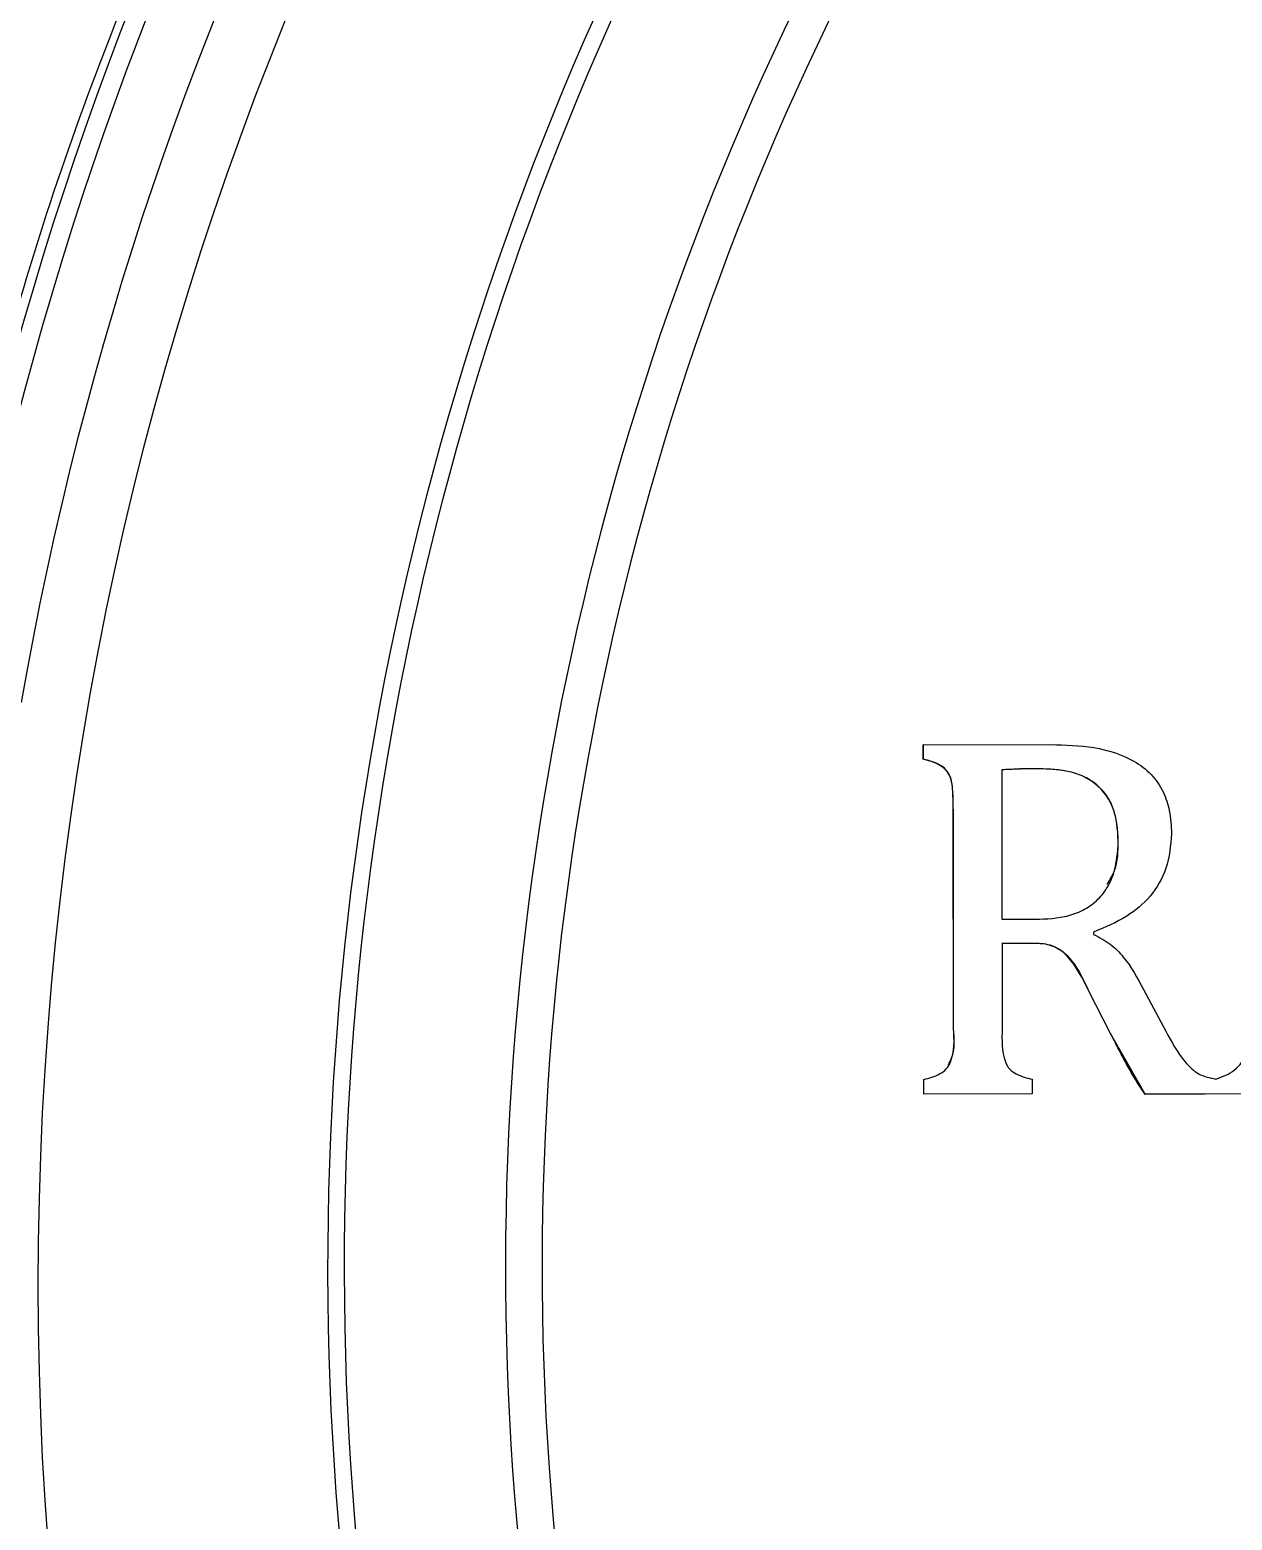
# Model space of a CAD drawing. Header units: millimetres. Extents: x 2271 to 4415, y 823 to 2339.
# Drawn here: x 2801.94 to 2835.95, y 2075.14 to 2117.29 of the extents above; entities that cross this region are included whole.
import ezdxf

# ---------------------------------------------------------------- set-up
doc = ezdxf.new("R2010")
doc.units = ezdxf.units.MM

msp = doc.modelspace()

# ---------------------------------------------------------------- linework, layer by layer
at = {"color": 7, "linetype": 'Continuous', "lineweight": 25}
for p, q in [((2827.216, 2097.072), (2827.215, 2097.07)), ((2827.215, 2096.659), (2827.215, 2097.07)), ((2827.216, 2097.072), (2830.828, 2097.076)), ((2827.216, 2096.66), (2827.216, 2097.072)), ((2827.216, 2096.66), (2827.215, 2096.659)), ((2829.435, 2096.361), (2829.441, 2092.135)), ((2830.492, 2096.39), (2830.491, 2096.388)), ((2828.065, 2095.225), (2828.064, 2095.223)), ((2828.072, 2089.041), (2828.064, 2095.223)), ((2828.073, 2089.042), (2828.065, 2095.225)), ((2832.731, 2094.352), (2832.73, 2094.35)), ((2833.921, 2093.211), (2833.923, 2093.213)), ((2829.441, 2092.135), (2830.257, 2092.137)), ((2830.232, 2091.449), (2829.441, 2091.448)), ((2830.233, 2091.45), (2829.442, 2091.449)), ((2829.442, 2091.449), (2829.445, 2089.048)), ((2830.233, 2091.45), (2830.232, 2091.449)), ((2832.033, 2091.772), (2832.033, 2091.708)), ((2831.902, 2090.104), (2831.901, 2090.103)), ((2832.514, 2088.905), (2831.901, 2090.103)), ((2832.515, 2088.907), (2831.902, 2090.104)), ((2833.444, 2090.153), (2834.075, 2088.973)), ((2828.073, 2089.042), (2828.072, 2089.041)), ((2832.515, 2088.907), (2832.514, 2088.905)), ((2833.49, 2087.185), (2832.515, 2088.907)), ((2827.228, 2087.605), (2827.227, 2087.603)), ((2827.227, 2087.192), (2827.227, 2087.603)), ((2827.228, 2087.193), (2827.228, 2087.605)), ((2830.293, 2087.609), (2830.294, 2087.197)), ((2830.293, 2087.196), (2827.227, 2087.192)), ((2827.228, 2087.193), (2827.227, 2087.192)), ((2830.294, 2087.197), (2827.228, 2087.193)), ((2830.294, 2087.197), (2830.293, 2087.196)), ((2838.573, 2087.208), (2833.49, 2087.185)), ((2838.572, 2087.206), (2833.49, 2087.183)), ((2833.49, 2087.185), (2833.49, 2087.183))]:
    msp.add_line(p, q, dxfattribs=at)
msp.add_circle((2896.843, 2081.787), 94.663, dxfattribs=at)
for centre, radius, start, end in [((2896.822, 2081.75), 98.896, 99.98751, 170.15867), ((2896.839, 2081.782), 98.356, 99.97048, 170.17569), ((2896.842, 2081.788), 96.559, 99.97048, 170.17569), ((2897.103, 2082.263), 86.736, 352.83814, 187.30792), ((2897.105, 2082.266), 86.27, 352.83813, 187.30793), ((2897.112, 2082.279), 81.714, 352.48125, 187.66482), ((2897.113, 2082.281), 80.681, 352.48124, 187.66483)]:
    msp.add_arc(centre, radius, start, end, dxfattribs=at)
for points, knots in [([(2799.073, 2098.631), (2799.757, 2101.931), (2801.124, 2108.532), (2804.439, 2118.103), (2808.646, 2127.3), (2813.77, 2136.036), (2819.818, 2144.131), (2824.539, 2149.649), (2827.426, 2152.215), (2827.795, 2152.544)], [0, 0, 0, 0, 0.1626891, 0.3253783, 0.4880674, 0.6507566, 0.8134457, 0.9761349, 1, 1, 1, 1]), ([(2830.828, 2097.076), (2831.232, 2097.065), (2832.036, 2097.043), (2833.025, 2096.743), (2833.677, 2096.255), (2834.019, 2095.762), (2834.203, 2095.178), (2834.227, 2094.772), (2834.24, 2094.551)], [0, 0, 0, 0, 0.2506607, 0.4979437, 0.6250501, 0.7485035, 0.8630456, 1, 1, 1, 1]), ([(2828.064, 2095.223), (2828.061, 2095.398), (2828.056, 2095.745), (2828.002, 2096.264), (2827.616, 2096.557), (2827.35, 2096.625), (2827.215, 2096.659)], [0, 0, 0, 0, 0.281552, 0.561264, 0.77886, 1, 1, 1, 1]), ([(2828.065, 2095.225), (2828.063, 2095.382), (2828.059, 2095.695), (2828.023, 2096.093), (2827.867, 2096.375), (2827.602, 2096.561), (2827.371, 2096.62), (2827.216, 2096.66)], [0, 0, 0, 0, 0.249787, 0.498689, 0.623422, 0.747972, 1, 1, 1, 1]), ([(2830.491, 2096.388), (2830.294, 2096.388), (2829.941, 2096.387), (2829.589, 2096.368), (2829.434, 2096.359)], [0, 0, 0, 0, 0.560016, 1, 1, 1, 1]), ([(2830.492, 2096.39), (2830.316, 2096.39), (2829.963, 2096.389), (2829.611, 2096.37), (2829.435, 2096.361)], [0, 0, 0, 0, 0.500066, 1, 1, 1, 1]), ([(2832.73, 2094.35), (2832.71, 2094.679), (2832.67, 2095.331), (2832.06, 2096.084), (2831.256, 2096.364), (2830.747, 2096.38), (2830.491, 2096.388)], [0, 0, 0, 0, 0.280549, 0.5581838, 0.7786053, 1, 1, 1, 1]), ([(2832.731, 2094.352), (2832.712, 2094.643), (2832.685, 2095.083), (2832.437, 2095.616), (2832.148, 2095.942), (2831.779, 2096.175), (2831.226, 2096.365), (2830.784, 2096.38), (2830.492, 2096.39)], [0, 0, 0, 0, 0.248913, 0.377128, 0.499414, 0.62032, 0.749749, 1, 1, 1, 1]), ([(2830.257, 2092.137), (2830.579, 2092.141), (2831.063, 2092.148), (2831.678, 2092.343), (2832.081, 2092.602), (2832.399, 2092.963), (2832.682, 2093.544), (2832.711, 2094.031), (2832.731, 2094.352)], [0, 0, 0, 0, 0.25081, 0.377495, 0.500739, 0.621995, 0.75072, 1, 1, 1, 1]), ([(2834.24, 2094.551), (2834.21, 2094.22), (2834.153, 2093.584), (2833.677, 2092.761), (2832.942, 2092.155), (2832.354, 2091.907), (2832.033, 2091.772)], [0, 0, 0, 0, 0.2597473, 0.4988551, 0.7262382, 1, 1, 1, 1]), ([(2832.413, 2093.118), (2832.493, 2093.248), (2832.723, 2093.619), (2832.727, 2094.062), (2832.73, 2094.35)], [0, 0, 0, 0, 0.349511, 1, 1, 1, 1]), ([(2831.901, 2090.103), (2831.716, 2090.51), (2831.458, 2091.077), (2830.746, 2091.456), (2830.404, 2091.451), (2830.232, 2091.449)], [0, 0, 0, 0, 0.560634, 0.779225, 1, 1, 1, 1]), ([(2831.902, 2090.104), (2831.726, 2090.453), (2831.505, 2090.891), (2831.08, 2091.293), (2830.719, 2091.451), (2830.429, 2091.451), (2830.233, 2091.45)], [0, 0, 0, 0, 0.500463, 0.628032, 0.749537, 1, 1, 1, 1]), ([(2832.033, 2091.708), (2832.194, 2091.622), (2832.508, 2091.455), (2833.019, 2090.942), (2833.272, 2090.471), (2833.444, 2090.153)], [0, 0, 0, 0, 0.254228, 0.496443, 1, 1, 1, 1]), ([(2827.228, 2087.605), (2827.381, 2087.645), (2827.612, 2087.705), (2827.88, 2087.887), (2828.109, 2088.315), (2828.089, 2088.719), (2828.073, 2089.042)], [0, 0, 0, 0, 0.2507793, 0.3764347, 0.5002315, 1, 1, 1, 1]), ([(2827.925, 2088.022), (2827.958, 2088.084), (2828.123, 2088.393), (2828.095, 2088.753), (2828.072, 2089.041)], [0, 0, 0, 0, 0.199778, 1, 1, 1, 1]), ([(2829.445, 2089.048), (2829.437, 2088.725), (2829.428, 2088.359), (2829.583, 2087.993), (2829.677, 2087.864), (2829.91, 2087.708), (2830.14, 2087.648), (2830.293, 2087.609)], [0, 0, 0, 0, 0.500445, 0.5665268, 0.6257658, 0.7503222, 1, 1, 1, 1]), ([(2833.49, 2087.183), (2833.365, 2087.37), (2833.16, 2087.678), (2832.915, 2088.131), (2832.712, 2088.517), (2832.58, 2088.776), (2832.514, 2088.905)], [0, 0, 0, 0, 0.339948, 0.559993, 0.779991, 1, 1, 1, 1]), ([(2834.075, 2088.973), (2834.237, 2088.671), (2834.478, 2088.219), (2834.982, 2087.722), (2835.323, 2087.65), (2835.493, 2087.614)], [0, 0, 0, 0, 0.500859, 0.750056, 1, 1, 1, 1]), ([(2835.493, 2087.614), (2835.681, 2087.684), (2836.058, 2087.826), (2836.463, 2088.437), (2836.653, 2088.905), (2836.77, 2089.191)], [0, 0, 0, 0, 0.277989, 0.558369, 1, 1, 1, 1])]:
    msp.add_open_spline(points, degree=3, knots=knots, dxfattribs=at)

doc.saveas('drawing.dxf')
